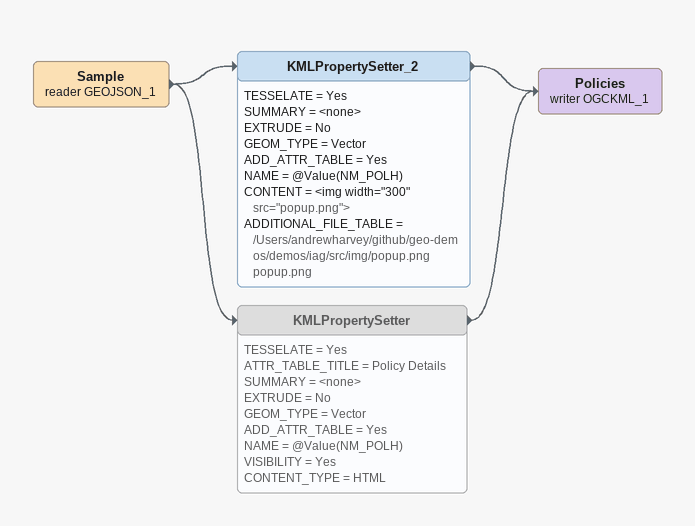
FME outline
Sample (reader GEOJSON_1)
    -> KMLPropertySetter
    -> KMLPropertySetter_2
KMLPropertySetter_2
    TESSELATE = Yes
    SUMMARY = <none>
    EXTRUDE = No
    GEOM_TYPE = Vector
    ADD_ATTR_TABLE = Yes
    NAME = @Value(NM_POLH)
    CONTENT = <img width="300" src="popup.png">
    ADDITIONAL_FILE_TABLE = /Users/andrewharvey/github/geo-demos/demos/iag/src/img/popup.png popup.png
    -> Policies (writer OGCKML_1)
KMLPropertySetter [off]
    TESSELATE = Yes
    ATTR_TABLE_TITLE = Policy Details
    SUMMARY = <none>
    EXTRUDE = No
    GEOM_TYPE = Vector
    ADD_ATTR_TABLE = Yes
    NAME = @Value(NM_POLH)
    VISIBILITY = Yes
    CONTENT_TYPE = HTML
    -> Policies (writer OGCKML_1)
Policies (writer OGCKML_1)
